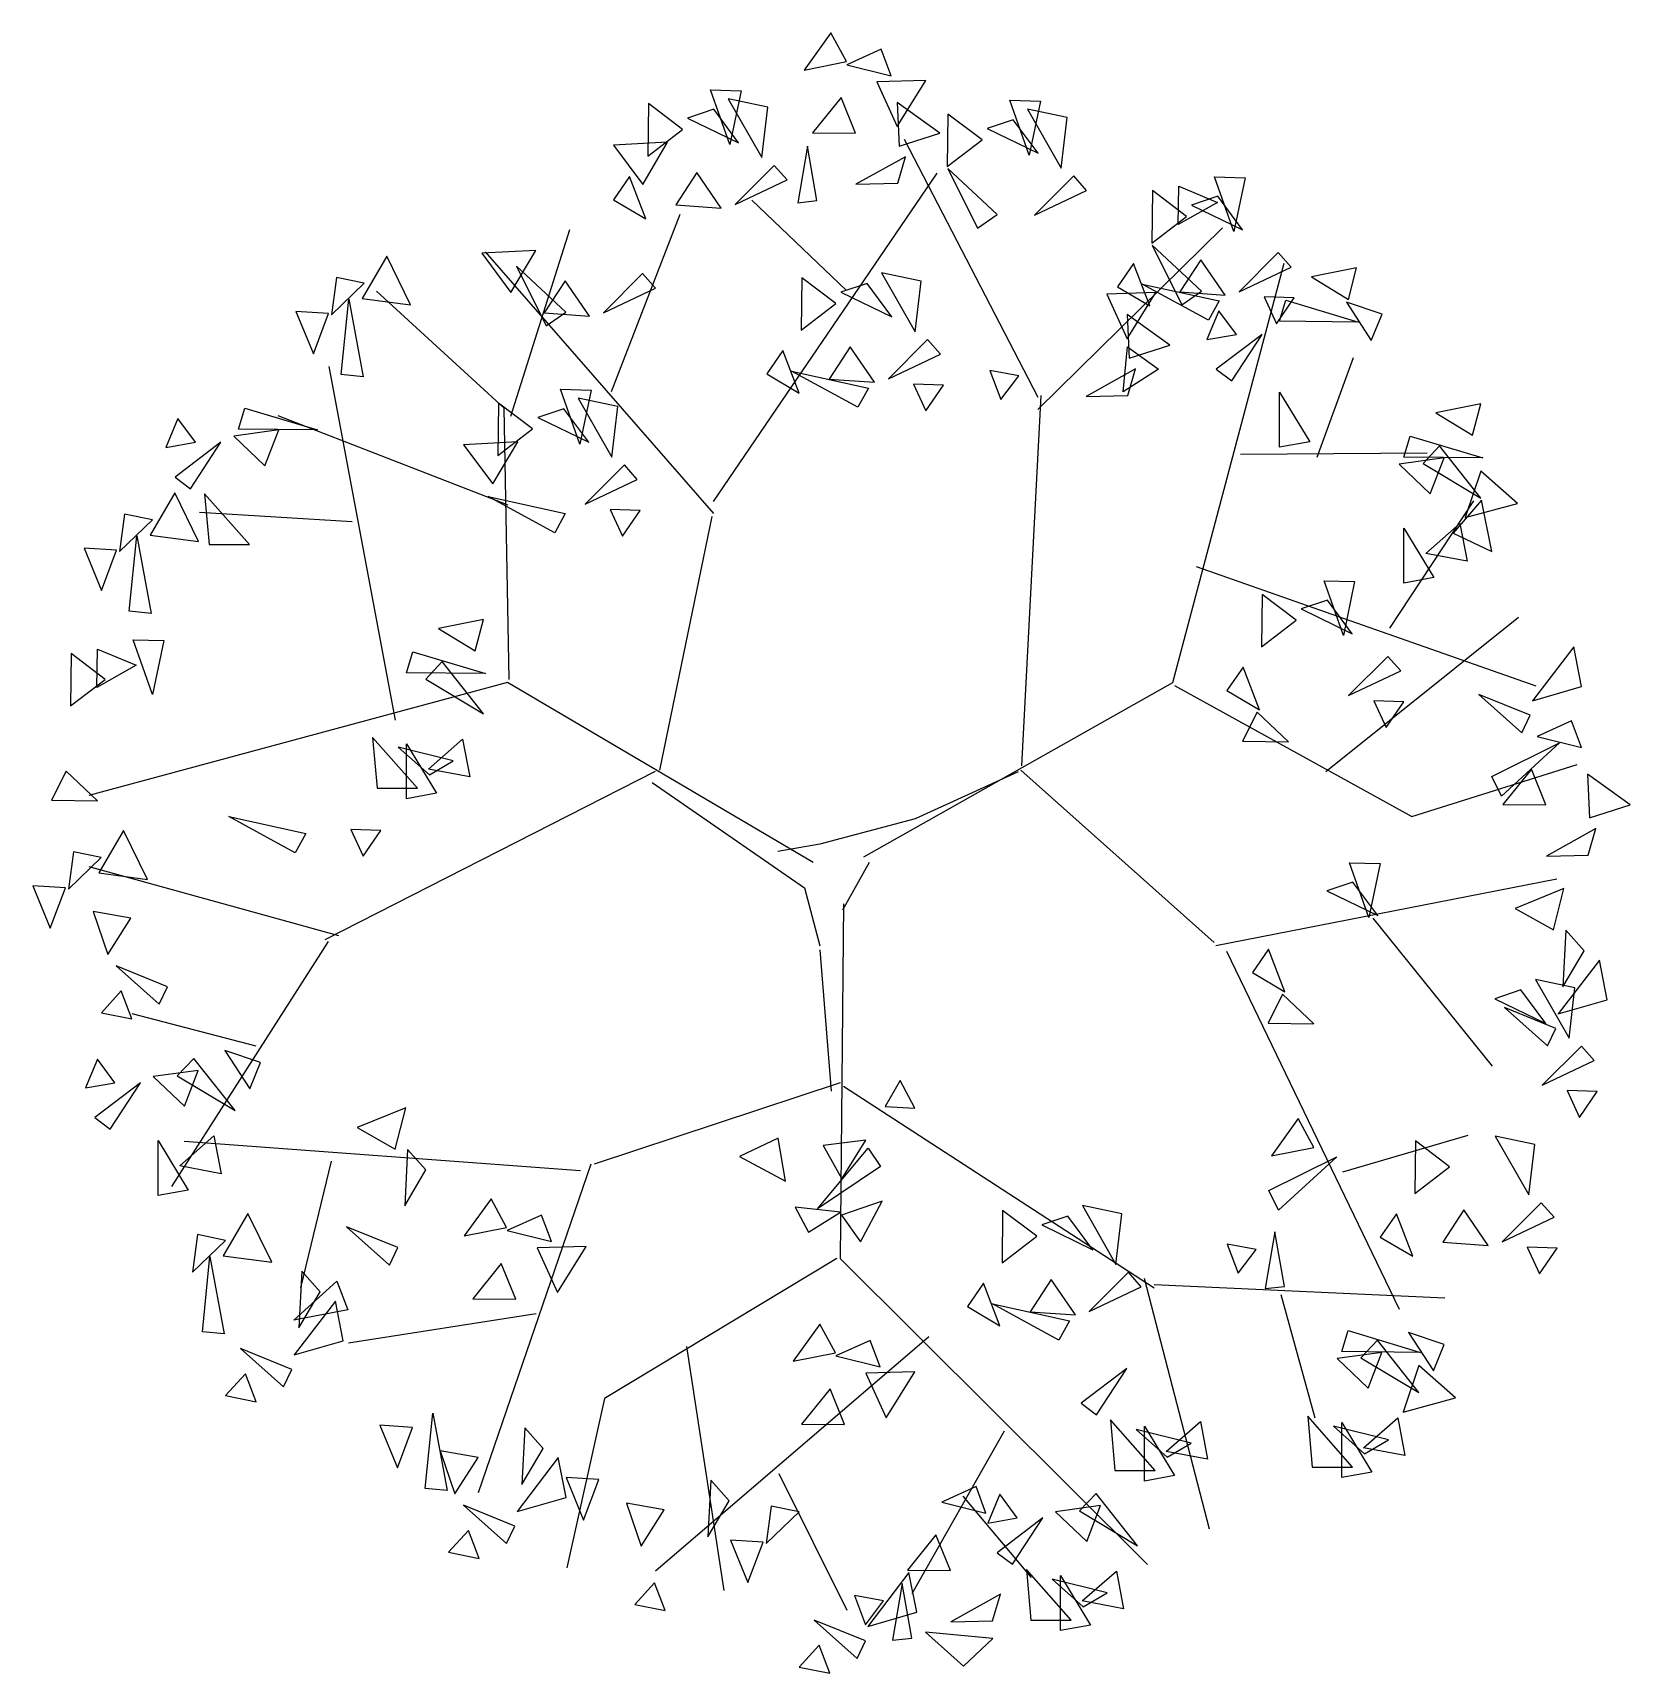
# Model space of a CAD drawing. Header units: millimetres. Extents: x 308.71 to 311.75, y 2607.72 to 2610.85.
import ezdxf

# ---------------------------------------------------------------- set-up
doc = ezdxf.new("R2010")
doc.units = ezdxf.units.MM
doc.header["$LTSCALE"] = 10
doc.layers.add('Vegetais', color=94, linetype='Continuous')

msp = doc.modelspace()

# ---------------------------------------------------------------- linework, layer by layer
at = {"layer": 'Vegetais', "color": 34}
for p, q in [((310.6231, 2610.1532), (310.3685, 2610.6444)), ((310.0049, 2609.9551), (310.4305, 2610.5803)), ((310.6221, 2610.1303), (310.9737, 2610.4758)), ((310.0057, 2609.9319), (309.5713, 2610.4304)), ((309.3996, 2609.5388), (309.2735, 2610.2122)), ((310.5919, 2609.452), (310.6289, 2610.1565)), ((309.6144, 2609.9478), (309.1764, 2610.1181)), ((309.6162, 2609.6165), (309.6066, 2610.1324)), ((309.3173, 2609.9166), (309.0269, 2609.9341)), ((309.9026, 2609.4434), (310.0026, 2609.9265)), ((310.9238, 2609.8314), (311.5701, 2609.6039)), ((311.1706, 2609.4409), (311.537, 2609.735)), ((310.8827, 2609.6049), (311.3344, 2609.3553)), ((309.8942, 2609.4411), (309.2655, 2609.1209)), ((310.5848, 2609.4406), (310.3889, 2609.3511)), ((310.5897, 2609.4434), (310.958, 2609.1154)), ((310.3889, 2609.3511), (310.2076, 2609.3027)), ((310.2076, 2609.3027), (310.1276, 2609.2888)), ((309.2916, 2609.128), (308.8166, 2609.2598)), ((310.2509, 2609.1781), (310.3018, 2609.2682)), ((310.9612, 2609.1099), (311.6101, 2609.2369)), ((309.2713, 2609.1175), (308.9731, 2608.6514)), ((310.2076, 2609.1019), (310.2293, 2608.8327)), ((310.9816, 2609.0991), (311.3103, 2608.4179)), ((310.2462, 2608.8485), (309.7779, 2608.6935)), ((310.2524, 2608.8423), (310.8441, 2608.458)), ((309.7519, 2608.6812), (308.9977, 2608.7371)), ((309.7716, 2608.6935), (309.5571, 2608.068)), ((310.2395, 2608.5139), (309.7975, 2608.2476)), ((310.8248, 2608.4769), (310.9482, 2607.9997)), ((310.8441, 2608.4646), (311.3968, 2608.4395))]:
    msp.add_line(p, q, dxfattribs=at)
at = {"layer": 'Vegetais'}
for p, q in [((310.2582, 2610.3568), (310.0781, 2610.5284)), ((309.8111, 2610.1645), (309.9414, 2610.502)), ((309.6194, 2610.1177), (309.7316, 2610.4731)), ((309.6066, 2610.1324), (309.3633, 2610.3555)), ((311.154, 2610.0392), (311.2232, 2610.2293)), ((311.0079, 2610.0451), (311.3636, 2610.0477)), ((311.2921, 2609.7138), (311.4524, 2609.9565)), ((311.3344, 2609.3553), (311.6492, 2609.4545)), ((311.2598, 2609.1622), (311.487, 2608.8805)), ((309.1344, 2608.9185), (308.8985, 2608.9798)), ((311.2029, 2608.6788), (311.4415, 2608.749)), ((309.2774, 2608.6996), (309.2188, 2608.458)), ((311.0849, 2608.4456), (311.1497, 2608.2106)), ((309.6675, 2608.4087), (309.31, 2608.3528)), ((310.4151, 2608.3651), (309.8949, 2607.9192)), ((309.9535, 2608.3466), (310.025, 2607.8822)), ((309.7975, 2608.2476), (309.726, 2607.9253)), ((310.5581, 2608.1855), (310.3825, 2607.8761)), ((310.1291, 2608.1049), (310.2591, 2607.8448)), ((310.4799, 2608.0618), (310.6099, 2607.9068))]:
    msp.add_line(p, q, dxfattribs=at)
for points in [[(310.1774, 2610.7763), (310.2579, 2610.7926), (310.2283, 2610.8472)], [(310.2588, 2610.7865), (310.343, 2610.7656), (310.3242, 2610.8161)], [(310.0574, 2610.737), (310.0359, 2610.6345), (309.9992, 2610.7387)], [(310.3546, 2610.6688), (310.4091, 2610.7565), (310.316, 2610.7536)], [(309.946, 2610.6633), (309.8813, 2610.7126), (309.88, 2610.6127)], [(310.0527, 2610.6378), (310.0055, 2610.7017), (309.9558, 2610.6849)], [(310.0969, 2610.6097), (310.1083, 2610.7059), (310.0329, 2610.7217)], [(310.1934, 2610.657), (310.2752, 2610.6563), (310.2478, 2610.7241)], [(310.3583, 2610.6315), (310.4357, 2610.6563), (310.3547, 2610.7146)], [(310.6274, 2610.717), (310.606, 2610.6145), (310.5692, 2610.7187)], [(310.667, 2610.5897), (310.6783, 2610.6858), (310.603, 2610.7016)], [(310.5161, 2610.6433), (310.4513, 2610.6925), (310.45, 2610.5927)], [(310.6227, 2610.6178), (310.5755, 2610.6817), (310.5258, 2610.6649)], [(309.9176, 2610.6389), (309.8145, 2610.6332), (309.8703, 2610.5586)], [(310.1653, 2610.5237), (310.2019, 2610.5278), (310.1837, 2610.6317)], [(310.2762, 2610.5588), (310.3556, 2610.5608), (310.3703, 2610.6111)], [(309.8762, 2610.4929), (309.845, 2610.5739), (309.8144, 2610.5295)], [(310.0198, 2610.5136), (309.9733, 2610.5811), (309.9336, 2610.5197)], [(310.145, 2610.5671), (310.1207, 2610.5947), (310.0461, 2610.5202)], [(310.5449, 2610.5015), (310.4508, 2610.5888), (310.5073, 2610.4753)], [(310.715, 2610.5471), (310.6907, 2610.5747), (310.6161, 2610.5002)], [(311.0168, 2610.5712), (310.9953, 2610.4688), (310.9585, 2610.573)], [(310.9054, 2610.4976), (310.8406, 2610.5468), (310.8394, 2610.4469)], [(310.8893, 2610.4821), (310.8906, 2610.5552), (310.9644, 2610.5245)], [(311.012, 2610.4721), (310.9648, 2610.536), (310.9151, 2610.5191)], [(309.4286, 2610.3292), (309.3832, 2610.422), (309.3362, 2610.3415)], [(309.667, 2610.4331), (309.5638, 2610.4275), (309.6196, 2610.3529)], [(310.9342, 2610.3557), (310.8402, 2610.4431), (310.8966, 2610.3295)], [(310.9792, 2610.3479), (310.9327, 2610.4153), (310.8929, 2610.3539)], [(311.1044, 2610.4013), (311.0801, 2610.429), (311.0054, 2610.3544)], [(309.7242, 2610.3157), (309.6302, 2610.4031), (309.6866, 2610.2895)], [(309.8944, 2610.3613), (309.8701, 2610.389), (309.7954, 2610.3144)], [(310.3888, 2610.2782), (310.4002, 2610.3744), (310.3248, 2610.3902)], [(310.8355, 2610.3272), (310.8043, 2610.4081), (310.7737, 2610.3637)], [(311.1434, 2610.3827), (311.2134, 2610.3396), (311.2291, 2610.3997)], [(309.278, 2610.3105), (309.3404, 2610.3708), (309.2876, 2610.3817)], [(309.7692, 2610.3079), (309.7227, 2610.3753), (309.6829, 2610.3139)], [(310.2379, 2610.3318), (310.1732, 2610.3811), (310.1719, 2610.2812)], [(310.3446, 2610.3063), (310.2973, 2610.3702), (310.2477, 2610.3534)], [(310.7926, 2610.2649), (310.8472, 2610.3526), (310.754, 2610.3498)], [(310.9474, 2610.3), (310.821, 2610.369), (310.9676, 2610.3367)], [(309.2966, 2610.1969), (309.3109, 2610.3402), (309.3382, 2610.1926)], [(311.1101, 2610.3425), (311.0531, 2610.3445), (311.0765, 2610.2934)], [(311.0947, 2610.3381), (311.2326, 2610.2965), (311.0825, 2610.2981)], [(311.2098, 2610.3345), (311.257, 2610.2616), (311.2778, 2610.3114)], [(309.2434, 2610.2361), (309.2723, 2610.313), (309.2103, 2610.3169)], [(310.7963, 2610.2276), (310.8738, 2610.2524), (310.7927, 2610.3108)], [(310.9443, 2610.2632), (311.0004, 2610.2729), (310.967, 2610.3181)], [(310.4369, 2610.2356), (310.4126, 2610.2632), (310.338, 2610.1887)], [(310.9619, 2610.2067), (310.9914, 2610.1847), (311.0491, 2610.2729)], [(310.1681, 2610.1614), (310.1369, 2610.2424), (310.1063, 2610.198)], [(310.3117, 2610.1822), (310.2652, 2610.2496), (310.2255, 2610.1882)], [(310.7929, 2610.2497), (310.852, 2610.2067), (310.7845, 2610.1638)], [(310.28, 2610.1343), (310.1536, 2610.2033), (310.3001, 2610.1709)], [(310.5518, 2610.149), (310.5861, 2610.1945), (310.5309, 2610.2046)], [(310.7142, 2610.1549), (310.7937, 2610.1569), (310.8084, 2610.2073)], [(309.7722, 2610.1669), (309.7507, 2610.0644), (309.7139, 2610.1686)], [(310.4426, 2610.1767), (310.3856, 2610.1787), (310.409, 2610.1277)], [(309.1132, 2610.1328), (309.251, 2610.0913), (309.101, 2610.0928)], [(309.6608, 2610.0932), (309.5961, 2610.1425), (309.5948, 2610.0426)], [(309.8117, 2610.0396), (309.8231, 2610.1358), (309.7477, 2610.1516)], [(311.0825, 2610.0584), (311.0825, 2610.1631), (311.1399, 2610.0687)], [(311.3799, 2610.1241), (311.4499, 2610.081), (311.4656, 2610.141)], [(308.9627, 2610.0579), (309.0189, 2610.0677), (308.9855, 2610.1128)], [(309.7675, 2610.0677), (309.7202, 2610.1316), (309.6706, 2610.1148)], [(309.0919, 2610.0795), (309.1513, 2610.023), (309.1776, 2610.0913)], [(311.3312, 2610.0795), (311.4691, 2610.0379), (311.319, 2610.0394)], [(308.9804, 2610.0015), (309.0098, 2609.9794), (309.0676, 2610.0677)], [(309.6324, 2610.0688), (309.5293, 2610.0631), (309.5851, 2609.9885)], [(311.3556, 2610.0276), (311.4656, 2609.9614), (311.387, 2610.061)], [(309.8598, 2609.997), (309.8355, 2610.0246), (309.7609, 2609.9501)], [(311.31, 2610.0261), (311.3693, 2609.9697), (311.3956, 2610.0379)], [(311.4357, 2609.9245), (311.5355, 2609.9512), (311.4656, 2610.0128)], [(309.0251, 2609.8787), (308.9797, 2609.9715), (308.9327, 2609.891)], [(309.0362, 2609.9697), (309.0448, 2609.8732), (309.1218, 2609.8732)], [(309.7029, 2609.8957), (309.5764, 2609.9646), (309.723, 2609.9323)], [(311.4129, 2609.8947), (311.4864, 2609.8598), (311.4671, 2609.9579)], [(308.8745, 2609.86), (308.937, 2609.9203), (308.8841, 2609.9311)], [(309.8655, 2609.9381), (309.8085, 2609.9401), (309.8319, 2609.8891)], [(308.8931, 2609.7463), (308.9074, 2609.8896), (308.9347, 2609.7421)], [(311.319, 2609.7998), (311.319, 2609.9045), (311.3764, 2609.8101)], [(311.4255, 2609.9132), (311.4393, 2609.8414), (311.3607, 2609.8563)], [(308.8399, 2609.7856), (308.8688, 2609.8625), (308.8069, 2609.8664)], [(311.2254, 2609.8025), (311.2039, 2609.7001), (311.1671, 2609.8043)], [(311.114, 2609.7289), (311.0492, 2609.7781), (311.048, 2609.6783)], [(311.2206, 2609.7034), (311.1734, 2609.7673), (311.1237, 2609.7505)], [(309.4817, 2609.7136), (309.5516, 2609.6705), (309.5673, 2609.7305)], [(308.8472, 2609.6165), (308.7825, 2609.6658), (308.7812, 2609.5659)], [(308.8311, 2609.601), (308.8324, 2609.6742), (308.9062, 2609.6435)], [(308.9586, 2609.6902), (308.9371, 2609.5877), (308.9003, 2609.6919)], [(309.4329, 2609.669), (309.5708, 2609.6274), (309.4208, 2609.6289)], [(311.5642, 2609.5759), (311.6572, 2609.6029), (311.6425, 2609.6785)], [(309.4573, 2609.6171), (309.5673, 2609.5509), (309.4887, 2609.6505)], [(311.0441, 2609.5585), (311.0129, 2609.6395), (310.9824, 2609.595)], [(311.313, 2609.6327), (311.2887, 2609.6603), (311.214, 2609.5858)], [(311.3187, 2609.5738), (311.2617, 2609.5758), (311.2851, 2609.5247)], [(311.5437, 2609.515), (311.5597, 2609.5482), (311.462, 2609.5879)], [(311.0992, 2609.4976), (311.0396, 2609.5542), (311.0119, 2609.4986)], [(311.5729, 2609.5077), (311.6571, 2609.4868), (311.6383, 2609.5374)], [(309.3559, 2609.5058), (309.3646, 2609.4093), (309.4416, 2609.4093)], [(309.405, 2609.4873), (309.4644, 2609.4345), (309.5095, 2609.4611)], [(309.4208, 2609.3893), (309.4208, 2609.494), (309.4781, 2609.3996)], [(309.5272, 2609.5027), (309.541, 2609.4309), (309.4624, 2609.4457)], [(311.4864, 2609.4317), (311.6155, 2609.4956), (311.5049, 2609.3941)], [(308.8324, 2609.3853), (308.7728, 2609.4418), (308.7451, 2609.3863)], [(311.5075, 2609.3782), (311.5893, 2609.3776), (311.5619, 2609.4454)], [(311.6724, 2609.3527), (311.7498, 2609.3775), (311.6688, 2609.4359)], [(309.2091, 2609.2866), (309.0826, 2609.3556), (309.2292, 2609.3232)], [(308.9277, 2609.2357), (308.8823, 2609.3285), (308.8353, 2609.248)], [(309.3717, 2609.329), (309.3147, 2609.331), (309.3381, 2609.28)], [(311.5903, 2609.28), (311.6697, 2609.282), (311.6844, 2609.3324)], [(308.7771, 2609.217), (308.8395, 2609.2773), (308.7867, 2609.2882)], [(311.2741, 2609.2658), (311.2526, 2609.1634), (311.2158, 2609.2675)], [(311.2693, 2609.1667), (311.2221, 2609.2306), (311.1724, 2609.2137)], [(308.7425, 2609.1426), (308.7714, 2609.2195), (308.7094, 2609.2234)], [(311.6036, 2609.1395), (311.6237, 2609.2183), (311.5312, 2609.1806)], [(308.8521, 2609.0928), (308.8961, 2609.1619), (308.8241, 2609.1746)], [(311.6216, 2609.0314), (311.6621, 2609.0997), (311.6272, 2609.139)], [(311.0928, 2609.0217), (311.0617, 2609.1027), (311.0311, 2609.0583)], [(308.9501, 2608.9983), (308.9661, 2609.0315), (308.8684, 2609.0712)], [(311.613, 2608.9796), (311.706, 2609.0067), (311.6912, 2609.0822)], [(311.6334, 2608.9332), (311.6447, 2609.0294), (311.5694, 2609.0452)], [(308.8981, 2608.9701), (308.8777, 2609.0234), (308.8399, 2608.9819)], [(311.1479, 2608.9609), (311.0883, 2609.0174), (311.0606, 2608.9619)], [(311.5891, 2608.9614), (311.5419, 2609.0253), (311.4922, 2609.0085)], [(311.5925, 2608.9188), (311.6084, 2608.9519), (311.5107, 2608.9916)], [(311.6815, 2608.8907), (311.6572, 2608.9183), (311.5825, 2608.8438)], [(308.8095, 2608.8387), (308.8657, 2608.8485), (308.8323, 2608.8936)], [(308.9843, 2608.8618), (309.0943, 2608.7956), (309.0157, 2608.8951)], [(309.075, 2608.91), (309.1222, 2608.8372), (309.143, 2608.8869)], [(308.9387, 2608.8603), (308.998, 2608.8038), (309.0244, 2608.8721)], [(310.3601, 2608.8529), (310.332, 2608.8033), (310.3881, 2608.8005)], [(308.8272, 2608.7823), (308.8566, 2608.7602), (308.9144, 2608.8485)], [(311.6872, 2608.8318), (311.6302, 2608.8338), (311.6536, 2608.7827)], [(309.3993, 2608.7224), (309.4194, 2608.8012), (309.3269, 2608.7634)], [(311.0672, 2608.7094), (311.1477, 2608.7257), (311.1181, 2608.7803)], [(308.9478, 2608.634), (308.9478, 2608.7386), (309.0051, 2608.6442)], [(309.0542, 2608.7474), (309.068, 2608.6755), (308.9894, 2608.6904)], [(310.1279, 2608.743), (310.0544, 2608.7084), (310.1423, 2608.6611)], [(310.2948, 2608.7393), (310.2135, 2608.7292), (310.2496, 2608.6656)], [(311.4059, 2608.6888), (311.3411, 2608.738), (311.3399, 2608.6381)], [(311.5568, 2608.6351), (311.5681, 2608.7313), (311.4928, 2608.7471)], [(309.4173, 2608.6142), (309.4578, 2608.6826), (309.4229, 2608.7218)], [(310.3226, 2608.689), (310.203, 2608.6088), (310.2994, 2608.7239)], [(311.0622, 2608.6435), (311.1912, 2608.7074), (311.0806, 2608.6059)], [(309.5307, 2608.557), (309.6112, 2608.5733), (309.5816, 2608.6279)], [(310.2468, 2608.6023), (310.1606, 2608.6121), (310.1858, 2608.5644)], [(310.3262, 2608.6231), (310.2485, 2608.5964), (310.285, 2608.5461)], [(310.6202, 2608.5564), (310.5554, 2608.6056), (310.5542, 2608.5057)], [(310.7711, 2608.5027), (310.7824, 2608.5989), (310.7071, 2608.6147)], [(311.4797, 2608.5391), (311.4332, 2608.6065), (311.3934, 2608.5451)], [(311.6049, 2608.5925), (311.5805, 2608.6202), (311.5059, 2608.5456)], [(309.1642, 2608.5071), (309.1188, 2608.5999), (309.0718, 2608.5194)], [(309.3881, 2608.5016), (309.4041, 2608.5348), (309.3064, 2608.5745)], [(309.6121, 2608.5672), (309.6964, 2608.5462), (309.6775, 2608.5968)], [(310.7268, 2608.5309), (310.6796, 2608.5948), (310.6299, 2608.5779)], [(311.336, 2608.5184), (311.3048, 2608.5993), (311.2742, 2608.5549)], [(309.0136, 2608.4884), (309.076, 2608.5486), (309.0232, 2608.5595)], [(311.0036, 2608.4859), (311.0379, 2608.5315), (310.9827, 2608.5416)], [(311.0551, 2608.4568), (311.0917, 2608.4609), (311.0735, 2608.5648)], [(309.0322, 2608.3747), (309.0465, 2608.518), (309.0738, 2608.3705)], [(309.7079, 2608.4495), (309.7625, 2608.5372), (309.6694, 2608.5343)], [(311.6106, 2608.5337), (311.5536, 2608.5356), (311.577, 2608.4846)], [(309.2158, 2608.3823), (309.2563, 2608.4506), (309.2214, 2608.4898)], [(309.5467, 2608.4376), (309.6286, 2608.437), (309.6011, 2608.5048)], [(310.8191, 2608.4601), (310.7948, 2608.4878), (310.7202, 2608.4133)], [(309.309, 2608.4165), (309.2062, 2608.3964), (309.2879, 2608.4708)], [(310.5503, 2608.386), (310.5191, 2608.467), (310.4885, 2608.4225)], [(310.6939, 2608.4067), (310.6475, 2608.4741), (310.6077, 2608.4127)], [(309.2071, 2608.3305), (309.3001, 2608.3575), (309.2853, 2608.4331)], [(310.6622, 2608.3588), (310.5358, 2608.4278), (310.6824, 2608.3955)], [(310.1565, 2608.3184), (310.237, 2608.3347), (310.2075, 2608.3893)], [(310.238, 2608.3286), (310.3222, 2608.3076), (310.3033, 2608.3582)], [(311.213, 2608.3769), (311.3509, 2608.3353), (311.2008, 2608.3369)], [(311.2373, 2608.3251), (311.3473, 2608.2589), (311.2688, 2608.3584)], [(311.3281, 2608.3733), (311.3752, 2608.3004), (311.396, 2608.3502)], [(309.1866, 2608.2697), (309.2026, 2608.3028), (309.1049, 2608.3425)], [(311.1918, 2608.3235), (311.2511, 2608.2671), (311.2774, 2608.3353)], [(309.1346, 2608.2415), (309.1142, 2608.2947), (309.0764, 2608.2533)], [(310.3337, 2608.2109), (310.3883, 2608.2986), (310.2952, 2608.2957)], [(310.7046, 2608.2388), (310.7341, 2608.2168), (310.7918, 2608.305)], [(311.3175, 2608.2219), (311.4173, 2608.2486), (311.3473, 2608.3102)], [(310.1725, 2608.199), (310.2544, 2608.1984), (310.227, 2608.2662)], [(309.4565, 2608.0766), (309.4707, 2608.2199), (309.4981, 2608.0723)], [(310.7604, 2608.207), (310.769, 2608.1106), (310.846, 2608.1106)], [(310.9317, 2608.204), (310.9454, 2608.1321), (310.8669, 2608.147)], [(311.136, 2608.2137), (311.1446, 2608.1172), (311.2216, 2608.1172)], [(311.2008, 2608.0972), (311.2008, 2608.2019), (311.2581, 2608.1075)], [(311.3073, 2608.2106), (311.321, 2608.1388), (311.2424, 2608.1537)], [(309.4033, 2608.1158), (309.4321, 2608.1927), (309.3702, 2608.1966)], [(309.6401, 2608.0841), (309.6806, 2608.1525), (309.6457, 2608.1917)], [(310.8095, 2608.1886), (310.8688, 2608.1357), (310.914, 2608.1624)], [(310.8252, 2608.0905), (310.8252, 2608.1952), (310.8826, 2608.1008)], [(311.1851, 2608.1952), (311.2444, 2608.1424), (311.2896, 2608.1691)], [(309.5129, 2608.066), (309.5569, 2608.1351), (309.4849, 2608.1478)], [(309.6314, 2608.0324), (309.7244, 2608.0594), (309.7096, 2608.135)], [(309.7576, 2608.0163), (309.7865, 2608.0932), (309.7246, 2608.0971)], [(309.9944, 2607.9846), (310.0349, 2608.053), (310, 2608.0922)], [(310.4395, 2608.0504), (310.5237, 2608.0295), (310.5049, 2608.0801)], [(309.6109, 2607.9715), (309.6269, 2608.0047), (309.5292, 2608.0444)], [(309.8673, 2607.9665), (309.9113, 2608.0355), (309.8392, 2608.0483)], [(310.1053, 2607.9716), (310.1678, 2608.0319), (310.1149, 2608.0428)], [(310.527, 2608.0105), (310.5832, 2608.0202), (310.5498, 2608.0654)], [(310.6563, 2608.0321), (310.7156, 2607.9756), (310.7419, 2608.0439)], [(310.7019, 2608.0336), (310.8119, 2607.9674), (310.7333, 2608.0669)], [(310.5447, 2607.9541), (310.5742, 2607.932), (310.6319, 2608.0202)], [(309.5589, 2607.9433), (309.5385, 2607.9966), (309.5006, 2607.9551)], [(310.3741, 2607.9209), (310.456, 2607.9203), (310.4285, 2607.9881)], [(310.0707, 2607.8972), (310.0996, 2607.9741), (310.0377, 2607.978)], [(310.2989, 2607.8138), (310.3919, 2607.8408), (310.3771, 2607.9164)], [(310.6005, 2607.9222), (310.6091, 2607.8258), (310.6861, 2607.8258)], [(310.7718, 2607.9192), (310.7855, 2607.8473), (310.707, 2607.8622)], [(309.9133, 2607.8438), (309.8929, 2607.897), (309.855, 2607.8556)], [(310.346, 2607.7877), (310.3826, 2607.7917), (310.3644, 2607.8956)], [(310.6496, 2607.9038), (310.7089, 2607.8509), (310.7541, 2607.8776)], [(310.6653, 2607.8058), (310.6653, 2607.9104), (310.7227, 2607.816)], [(310.2945, 2607.8168), (310.3288, 2607.8623), (310.2736, 2607.8724)], [(310.4569, 2607.8227), (310.5363, 2607.8247), (310.5511, 2607.8751)], [(310.2784, 2607.7529), (310.2943, 2607.7861), (310.1966, 2607.8258)], [(310.4085, 2607.8026), (310.4807, 2607.7381), (310.5369, 2607.7908)], [(310.2264, 2607.7247), (310.206, 2607.778), (310.1681, 2607.7365)]]:
    msp.add_lwpolyline(points, close=True, dxfattribs=at)
at = {"layer": 'Vegetais', "color": 34}
for points in [[(310.2914, 2609.2785), (310.8794, 2609.6107), (311.0913, 2610.4085)], [(310.1946, 2609.2676), (309.6129, 2609.6107), (308.816, 2609.3953)], [(309.8884, 2609.42), (310.1784, 2609.2198), (310.2076, 2609.1091)], [(310.2524, 2609.1892), (310.2462, 2608.5139), (310.8311, 2607.9315)]]:
    msp.add_lwpolyline(points, dxfattribs=at)

doc.saveas('drawing.dxf')
